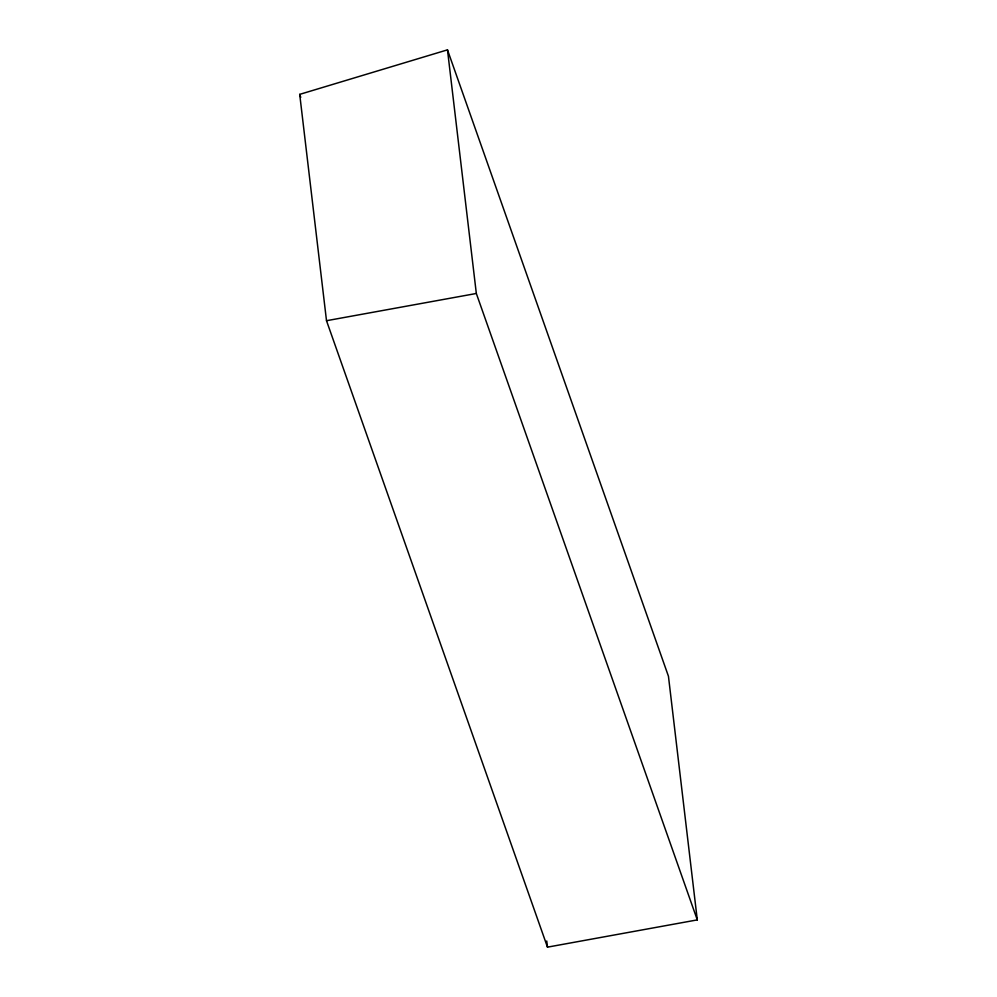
<?xml version="1.0" encoding="UTF-8"?>
<svg xmlns="http://www.w3.org/2000/svg" width="997" height="997" viewBox="0 0 997 997"><rect width="100%" height="100%" fill="white"/><g stroke="black" fill="none" stroke-linecap="round" stroke-linejoin="round"><path stroke-width="1.5" d="M299.711 94.366L447.479 49.85L668.451 676.265L697.289 919.895L547.478 947.15L326.505 320.71L299.711 94.366L300.745 97.307M326.505 320.71L476.329 293.479L697.289 919.895M447.479 49.85L476.329 293.479M546.742 940.994L547.478 947.15"/></g></svg>
